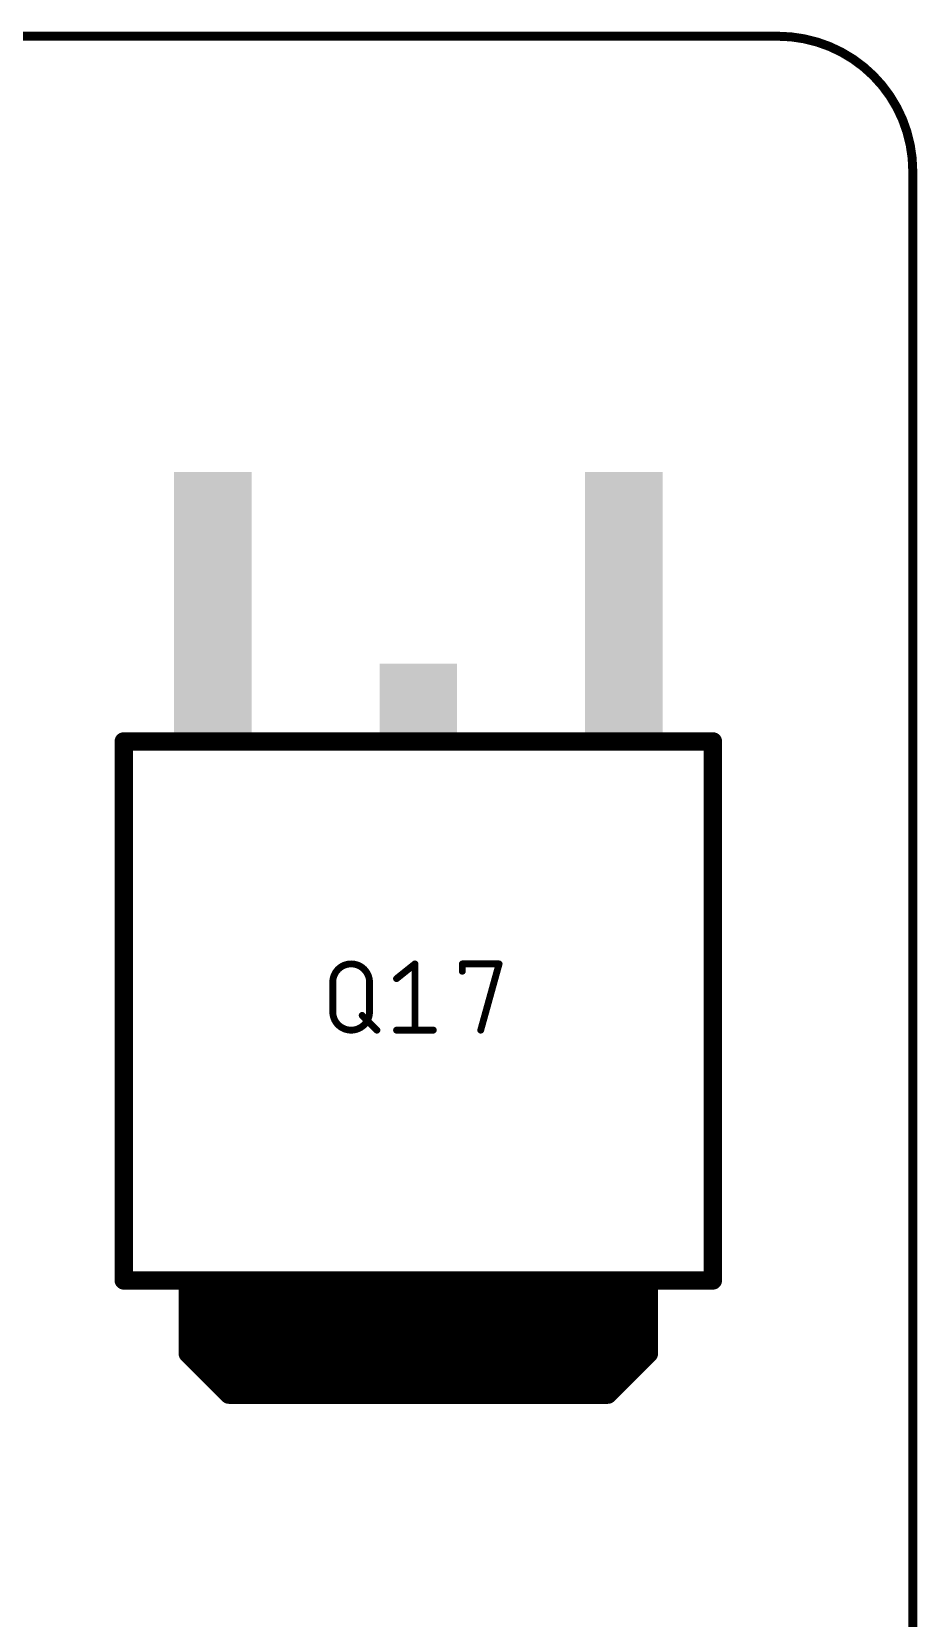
# Model space of a CAD drawing. Extents: x 0 to 107, y -11 to 54.
# Drawn here: x 96.7 to 106.55, y 36.41 to 54.05 of the extents above; entities that cross this region are included whole.
import ezdxf

# ---------------------------------------------------------------- set-up
doc = ezdxf.new("R2010")
doc.units = 0
for name, color, linetype in [('117', 253, 'CONTINUOUS'), ('21', 253, 'CONTINUOUS'), ('51', 253, 'CONTINUOUS')]:
    doc.layers.add(name, color=color, linetype=linetype)

# ---------------------------------------------------------------- blocks, each defined once
blk = doc.blocks.new('RECT')
blk.add_solid([(-0.5, -0.5), (0.5, -0.5), (-0.5, 0.5), (0.5, 0.5)])

msp = doc.modelspace()

# ---------------------------------------------------------------- linework, layer by layer
at = {"layer": '117'}
for points, const_width in [([(105, 54), (1.5, 54)], 0.1), ([(106.5, -9), (106.5, 52.5)], 0.1), ([(100.7576, 43.521), (100.9623, 43.6847)], 0.0762), ([(100.9623, 43.6847), (100.9623, 42.9481)], 0.0762), ([(101.4892, 43.6029), (101.4892, 43.6847)], 0.0762), ([(101.4892, 43.6847), (101.8984, 43.6847)], 0.0762), ([(101.8984, 43.6847), (101.6938, 42.9481)], 0.0762), ([(100.0481, 43.1527), (100.0481, 43.4801)], 0.0762), ([(100.4573, 43.4801), (100.4573, 43.1527)], 0.0762), ([(100.3755, 43.1118), (100.5392, 42.9481)], 0.0762), ([(100.7576, 42.9481), (101.1669, 42.9481)], 0.0762)]:
    msp.add_lwpolyline(points, dxfattribs=dict(at, const_width=const_width))
for points, const_width in [([(106.5, 52.5, 0.4142), (105, 54)], 0.1), ([(105, 54.025, 1), (105, 53.975)], 0.05), ([(105, 53.975, 1), (105, 54.025)], 0.05), ([(106.525, 52.5, 1), (106.475, 52.5)], 0.05), ([(106.475, 52.5, 1), (106.525, 52.5)], 0.05), ([(100.4573, 43.4801, 1), (100.0481, 43.4801)], 0.0762), ([(100.9813, 43.6847, 1), (100.9432, 43.6847)], 0.0381), ([(100.9742, 43.6698, 1), (100.9503, 43.6996)], 0.0381), ([(101.5082, 43.6847, 1), (101.4701, 43.6847)], 0.0381), ([(101.4892, 43.7037, 1), (101.4892, 43.6656)], 0.0381), ([(101.4701, 43.6029, 1), (101.5082, 43.6029)], 0.0381), ([(101.9167, 43.6796, 1), (101.88, 43.6898)], 0.0381), ([(101.8984, 43.6656, 1), (101.8984, 43.7037)], 0.0381), ([(100.0671, 43.4801, 1), (100.0291, 43.4801)], 0.0381), ([(100.0291, 43.4801, 1), (100.0671, 43.4801)], 0.0381), ([(100.4764, 43.4801, 1), (100.4383, 43.4801)], 0.0381), ([(100.4383, 43.4801, 1), (100.4764, 43.4801)], 0.0381), ([(100.7457, 43.5359, 1), (100.7695, 43.5061)], 0.0381), ([(100.0481, 43.1527, 1), (100.4573, 43.1527)], 0.0762), ([(100.0671, 43.1527, 1), (100.029, 43.1527)], 0.0381), ([(100.0291, 43.1527, 1), (100.0671, 43.1527)], 0.0381), ([(100.3889, 43.1253, 1), (100.362, 43.0983)], 0.0381), ([(100.4764, 43.1527, 1), (100.4383, 43.1527)], 0.0381), ([(100.4383, 43.1527, 1), (100.4764, 43.1527)], 0.0381), ([(100.5257, 42.9346, 1), (100.5526, 42.9616)], 0.0381), ([(100.7576, 42.9672, 1), (100.7576, 42.9291)], 0.0381), ([(100.9432, 42.9481, 1), (100.9813, 42.9481)], 0.0381), ([(101.1669, 42.9291, 1), (101.1669, 42.9672)], 0.0381), ([(101.6754, 42.9532, 1), (101.7121, 42.943)], 0.0381)]:
    msp.add_lwpolyline(points, format="xyb", dxfattribs=dict(at, const_width=const_width))
at = {"layer": '21', "const_width": 0.2032}
for points in [[(97.7234, 40.1646), (97.723, 46.159)], [(97.723, 46.159), (104.277, 46.159)], [(104.277, 46.159), (104.2766, 40.1646)]]:
    msp.add_lwpolyline(points, dxfattribs=at)
at = {"layer": '21', "const_width": 0.1016}
for points in [[(97.7738, 46.159, 1), (97.6722, 46.159)], [(97.723, 46.2098, 1), (97.723, 46.1082)], [(104.3278, 46.159, 1), (104.2262, 46.159)], [(104.277, 46.1082, 1), (104.277, 46.2098)], [(97.6726, 40.1646, 1), (97.7742, 40.1646)], [(104.2258, 40.1646, 1), (104.3274, 40.1646)]]:
    msp.add_lwpolyline(points, format="xyb", dxfattribs=at)
at = {"layer": '51'}
for points, const_width in [([(104.277, 40.165), (97.7226, 40.1654)], 0.2032), ([(98.4346, 39.3518), (98.4346, 40.063)], 0.2032), ([(98.4346, 40.063), (103.5654, 40.063)], 0.2032), ([(98.4346, 39.3518), (98.4346, 40.063)], 0.1998), ([(98.4346, 40.063), (103.5654, 40.063)], 0.1998), ([(98.4346, 39.96), (103.5654, 39.96)], 0.1998), ([(103.5654, 40.063), (103.5654, 39.3518)], 0.2032), ([(103.5654, 40.063), (103.5654, 39.3518)], 0.1998), ([(98.4346, 39.7602), (103.5654, 39.7602)], 0.1998), ([(98.4346, 39.5604), (103.5654, 39.5604)], 0.1998), ([(98.8918, 38.8946), (98.4346, 39.3518)], 0.2032), ([(98.4346, 39.3606), (103.5654, 39.3606)], 0.1998), ([(98.8918, 38.8946), (98.4346, 39.3518)], 0.1998), ([(103.5654, 39.3518), (103.1082, 38.8946)], 0.2032), ([(103.5654, 39.3518), (103.1082, 38.8946)], 0.1998), ([(98.6256, 39.1608), (103.3744, 39.1608)], 0.1998), ([(98.8254, 38.961), (103.1746, 38.961)], 0.1998), ([(103.1082, 38.8946), (98.8918, 38.8946)], 0.2032), ([(103.1082, 38.8946), (98.8918, 38.8946)], 0.1998)]:
    msp.add_lwpolyline(points, dxfattribs=dict(at, const_width=const_width))
for points, const_width in [([(97.7226, 40.2162, 1), (97.7226, 40.1146)], 0.1016), ([(104.277, 40.1142, 1), (104.277, 40.2158)], 0.1016), ([(98.4854, 40.063, 1), (98.3838, 40.063)], 0.1016), ([(98.4346, 40.1138, 1), (98.4346, 40.0122)], 0.1016), ([(98.4346, 40.113, 1), (98.4346, 40.013)], 0.0999), ([(98.4845, 40.063, 1), (98.3847, 40.063)], 0.0999), ([(98.4346, 40.01, 1), (98.4346, 39.91)], 0.0999), ([(103.6162, 40.063, 1), (103.5146, 40.063)], 0.1016), ([(103.6154, 40.063, 1), (103.5155, 40.063)], 0.0999), ([(103.5654, 40.0122, 1), (103.5654, 40.1138)], 0.1016), ([(103.5654, 40.013, 1), (103.5654, 40.113)], 0.0999), ([(103.5654, 39.91, 1), (103.5654, 40.01)], 0.0999), ([(98.4346, 39.8102, 1), (98.4346, 39.7103)], 0.0999), ([(103.5654, 39.7103, 1), (103.5654, 39.8102)], 0.0999), ([(98.4346, 39.6104, 1), (98.4346, 39.5104)], 0.0999), ([(103.5654, 39.5104, 1), (103.5654, 39.6104)], 0.0999), ([(98.4705, 39.3877, 1), (98.3987, 39.3159)], 0.1016), ([(98.3838, 39.3518, 1), (98.4854, 39.3518)], 0.1016), ([(98.4346, 39.4106, 1), (98.4346, 39.3107)], 0.0999), ([(98.4699, 39.3871, 1), (98.3993, 39.3165)], 0.0999), ([(98.3847, 39.3518, 1), (98.4845, 39.3518)], 0.0999), ([(103.5146, 39.3518, 1), (103.6162, 39.3518)], 0.1016), ([(103.5155, 39.3518, 1), (103.6154, 39.3518)], 0.0999), ([(103.6013, 39.3159, 1), (103.5295, 39.3877)], 0.1016), ([(103.6007, 39.3165, 1), (103.5301, 39.3871)], 0.0999), ([(103.5654, 39.3107, 1), (103.5654, 39.4106)], 0.0999), ([(98.6256, 39.2108, 1), (98.6256, 39.1108)], 0.0999), ([(103.3744, 39.1108, 1), (103.3744, 39.2108)], 0.0999), ([(98.8254, 39.011, 1), (98.8254, 38.911)], 0.0999), ([(98.8918, 38.9454, 1), (98.8918, 38.8438)], 0.1016), ([(98.8918, 38.9446, 1), (98.8918, 38.8447)], 0.0999), ([(103.1082, 38.8438, 1), (103.1082, 38.9454)], 0.1016), ([(103.1082, 38.8447, 1), (103.1082, 38.9446)], 0.0999), ([(103.1746, 38.911, 1), (103.1746, 39.011)], 0.0999), ([(98.8559, 38.8587, 1), (98.9277, 38.9305)], 0.1016), ([(98.8565, 38.8593, 1), (98.9271, 38.9299)], 0.0999), ([(103.0723, 38.9305, 1), (103.1441, 38.8587)], 0.1016), ([(103.0729, 38.9299, 1), (103.1435, 38.8593)], 0.0999)]:
    msp.add_lwpolyline(points, format="xyb", dxfattribs=dict(at, const_width=const_width))

# ---------------------------------------------------------------- block references
at = {"layer": '21', "xscale": 0.8636, "yscale": 0.762, "rotation": 180}
msp.add_blockref('RECT', (101, 46.6416), dxfattribs=at)
at = {"layer": '51', "xscale": 0.8636, "yscale": 2.8956, "rotation": 180}
for p in [(98.714, 47.7084), (103.286, 47.7084)]:
    msp.add_blockref('RECT', p, dxfattribs=at)

doc.saveas('drawing.dxf')
